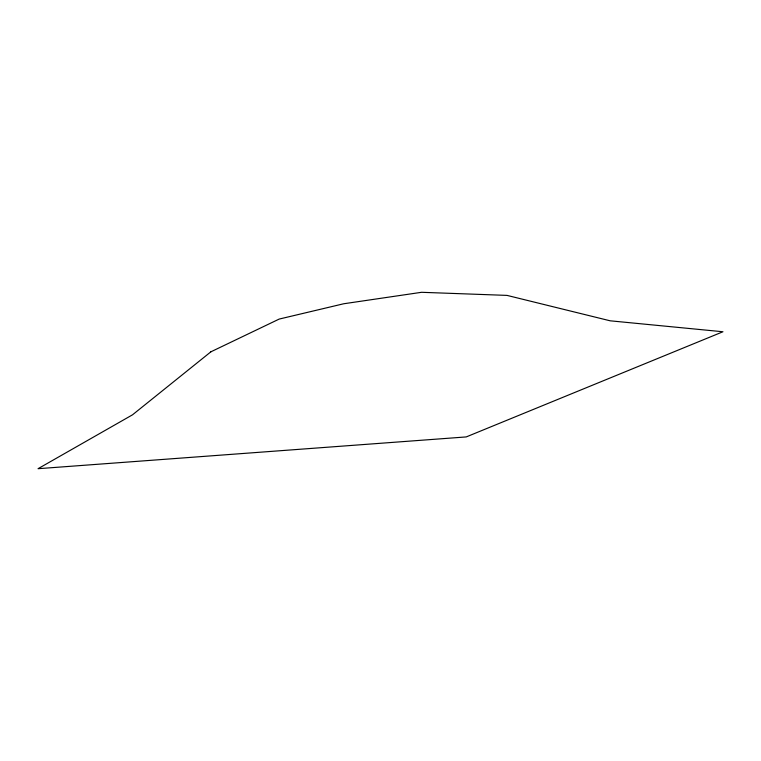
<?xml version="1.0" encoding="UTF-8"?>
<svg xmlns="http://www.w3.org/2000/svg" width="761" height="761" viewBox="0 0 761 761"><rect width="100%" height="100%" fill="white"/><g stroke="black" fill="none" stroke-linecap="round" stroke-linejoin="round"><path stroke-width="1.14" d="M210.902 351.801L132.519 414.812L38.05 468.7L466.246 436.919L722.95 331.758L610.17 320.809L507.016 295.392L421.575 292.3L343.715 303.763L279.192 319.068L210.902 351.801"/></g></svg>
